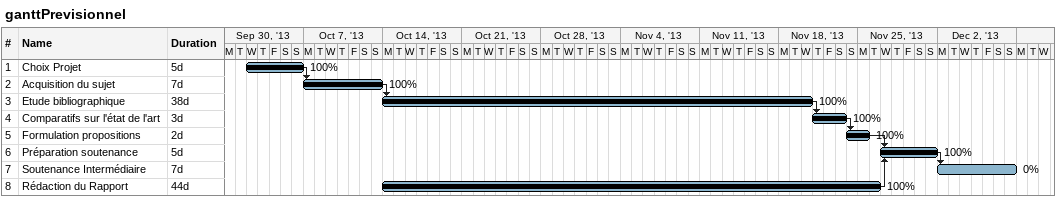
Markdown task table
ganttPrevisionnel

| ID | Task | Duration | Start | Finish | Predecessors | % complete |
|---|---|---|---|---|---|---|
| 1 | Choix Projet | 5d | 2013-10-02 | 2013-10-06 |  | 100 |
| 2 | Acquisition du sujet | 7d | 2013-10-07 | 2013-10-13 | 1 | 100 |
| 3 | Etude bibliographique | 38d | 2013-10-14 | 2013-11-20 | 2 | 100 |
| 4 | Comparatifs sur l'état de l'art | 3d | 2013-11-21 | 2013-11-23 | 3 | 100 |
| 5 | Formulation propositions | 2d | 2013-11-24 | 2013-11-25 | 4 | 100 |
| 6 | Préparation soutenance | 5d | 2013-11-27 | 2013-12-01 | 5, 8 | 100 |
| 7 | Soutenance Intermédiaire | 7d | 2013-12-02 | 2013-12-08 | 6 | 0 |
| 8 | Rédaction du Rapport | 44d | 2013-10-14 | 2013-11-26 |  | 100 |
